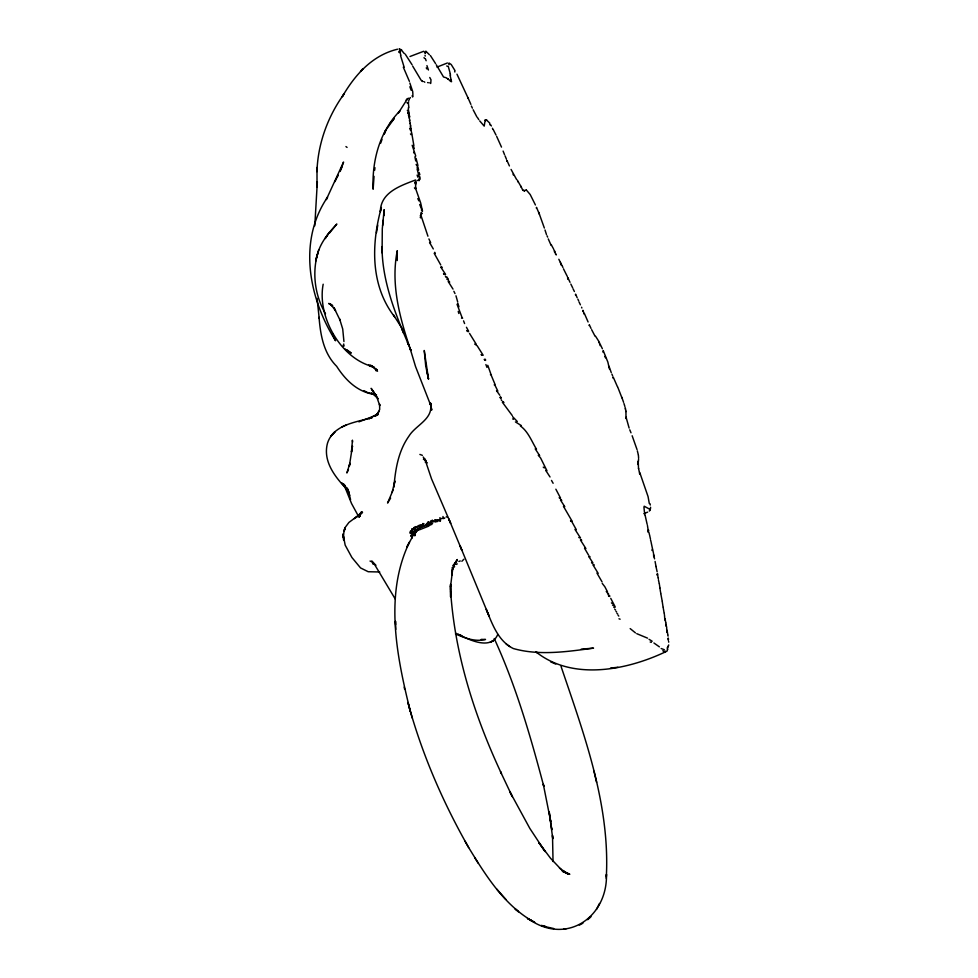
<?xml version="1.0" encoding="UTF-8"?>
<svg xmlns="http://www.w3.org/2000/svg" width="978" height="978" viewBox="0 0 978 978"><rect width="100%" height="100%" fill="white"/><g stroke="black" fill="none" stroke-linecap="round" stroke-linejoin="round"><path stroke-width="1.47" d="M638.414 461.249L638.414 460.577L638.084 461.738M471.372 106.027L472.411 108.142M397.251 260.551L397.276 250.661C390.503 284.635 399.892 318.278 410.699 350.295L410.149 348.657L415.54 366.542L431.225 406.616L430.32 403.095L431.726 410.088L430.393 402.985M317.141 167.409L316.97 171.651C317.813 143.925 327.691 116.688 343.853 94.218L342.263 96.736C354.782 75.061 372.178 55.245 397.594 49.193M352.471 440.357L351.432 451.995L352.496 446.005L349.305 466.249L349.928 463.242L346.872 472.973L348.474 469.623L347.911 470.296M647.962 532.118L648.39 529.77L648.732 531.017M412.692 66.137L421.115 80.22L422.679 81.406M643.927 507.154L644.331 511.017M317.337 181.822L314.794 225.808M637.363 450.907L638.316 454.794M415.112 534.306L414.904 531.335L416.005 531.604L415.491 533.047L414.904 531.335M316.884 186.945L317.031 184.084M450.846 80.11L450.43 81.504M316.994 170.771L317.019 184.414L317.337 181.945M606.238 878.244L606.458 874.295C607.595 916.618 567.533 945.066 530.027 919.968L534.709 922.266L527.472 918.525L531.787 920.775C503.499 904.1 485.32 874.809 468.572 847.4C442.655 801.777 421.567 753.207 407.936 702.473L412.276 718.109M343.938 341.554L342.716 328.999L339.647 319.024L340.161 320.393L333.975 307.691L335.552 310.674L330.613 304.195L332.703 306.114L328.694 303.412L332.557 305.491M667.424 648.573L667.436 649.392M374.036 176.333L373.131 189.219C371.848 160.808 379.586 131.614 399.819 111.003L398.388 112.996L407.423 98.864M553.035 861.52L552.509 835.469L552.766 838.745L549.196 811.887L550.7 821.447L543.303 784.209L543.792 786.361C530.492 736.128 515.981 685.81 494.232 638.512M408.339 103.216L408.877 107.494M384.195 215.551L384.146 209.634L382.288 228.84L382.092 252.874L382.019 246.603C382.056 281.065 395.234 313.816 408.694 344.977L407.435 342.166L411.017 350.479M359.745 515.748L359.965 513.45L359.611 515.553M374.684 170.233L374.941 167.666M606.348 876.398C610.027 803.94 583.915 733.965 561.03 666.36M520.822 186.92L520.895 186.248L522.875 190.417M666.042 624.343L665.859 625.981L666.067 624.869M415.357 533.976L413.572 532.594L414.904 535.357L413.572 532.594L410.088 531.824M650.541 540.064L650.932 541.237M343.889 346.2L343.999 345.344M648.365 531.36L647.424 525.406M382.594 225.661L383.339 220.001M666.751 630.602L666.666 627.216M657.424 574.318L657.289 575.272L657.436 573.536L658.084 577.631M651.984 550.48L652.13 549.514M667.13 631.189L666.972 632.24L667.094 630.248L667.766 634.6M414.819 535.834L414.941 535.015M417.19 180.417L418.242 180.429M668.157 640.113L668.133 638.231M343.743 343.987L343.095 346.224M410.418 97.604L409.562 98.533M415.589 179.964C400.577 185.722 380.54 192.287 380.344 211.627L381.359 207.47C371.261 243.84 370.271 285.539 394.562 316.738L393.523 315.014L402.789 329.537M376.481 232.642L377.765 225.172M452.655 569.453L450.565 586.36L450.577 584.172L450.626 596.983L450.503 585.883L450.601 590.357M658.463 580.088L659.16 583.206M341.029 169.414L343.559 162.042L326.273 199.61L327.544 197.165C297.654 241.089 308.828 298.339 335.588 340.772L334.317 338.474M653.695 556.629L653.548 553.56M536.335 208.118L536.494 207.36L539.428 214.304M625.981 417.41L625.957 411.836M575.431 294.94L575.602 294.158L577.142 297.679M664.857 620.064L664.478 615.003M448.902 63.448L448.926 64.744M589.111 325.515L589.306 324.696L591.018 328.425M626.262 417.692L626.054 418.584L626.238 417.203L626.348 417.997M422.838 523.89L421.102 526.091L417.582 526.836M667.791 648.952L666.984 651.14C628.035 669.979 572.705 681.421 535.871 651.788L538.328 653.365L536.152 651.984M668.133 647.008L668.683 644.942M416.041 181.297L416.041 183.069L414.941 182.042L415.344 182.568M419.941 528.169L420.76 526.995L425.589 525.113L426.604 525.675L428.193 522.02L429.929 523.242L428.816 522.949L430.283 522.399L431.066 520.577M650.419 508.988L650.59 507.252M359.977 514.88L359.048 517.338L361.102 512.117L359.464 515.516L360.405 514.049M318.718 249.903L317.214 255.234C320.112 243.033 328.437 232.972 336.835 224.035L329.488 233.033M467.728 98.313L467.924 97.629L470.883 104.365M649.575 510.382L649.881 509.318L644.184 506.201M423.022 523.438L422.63 524.758L424.012 523.731M317.874 252.899C311.884 272.862 314.928 295.759 325.491 313.681M637.656 464.464L638.304 462.582L638.5 468.694M582.729 311.151L582.986 310.307L584.147 314.146M453.731 565.614L452.129 570.565L453.425 567.179M380.711 143.13L382.007 139.402M340.21 171.431L341.835 166.822M393.034 489.819L392.117 492.386L394.904 481.029L393.706 487.24L394.317 483.572L394.146 484.465C395.699 467.484 398.853 450.345 408.938 436.139C415.723 424.929 434.232 418.841 430.271 403.034M391.982 492.667L387.569 503.047L390.625 498.12M497.765 634.392C491.421 650.272 470.442 640.382 459.88 635.101M384.317 133.57L385.992 129.597L384.268 133.668M638.524 458.988L638.573 460.063M637.962 463.719L638.402 461.53M384.256 133.815L385.931 130.196M337.618 176.138L338.07 175.172L334.977 181.651M596.519 909.381L599.477 903.464M454.452 564.709L457.301 559.514L453.584 565.59M430.772 82.885L431.005 79.805L429.758 77.494M429.269 524.966L425.589 525.113L428.706 521.751M412.056 537.545L406.872 547.032L409.489 542.13C383.975 594.832 396.885 656.923 410.283 711.214L409.501 708.549M386.603 129.047L394.244 118.509M456.09 561.873L456.714 560.846L454.477 563.683M379.415 411.041L376.823 414.782L379.696 409.403L379.55 404.036L379.77 405.625L376.982 397.557L371.139 388.315L376.774 396.64L373.73 393.669L375.087 394.525C357.899 392.374 345.625 380.344 336.676 366.322C323.596 353.278 320.429 334.904 319.048 317.3M667.192 647.901L668.402 645.969M329.305 232.348L325.124 238.632L327.899 234.439M399.831 49.646L399.171 48.9M415.797 532.118L416.824 531.188L416.237 529.783L412.997 528.585L414.965 528.45M664.539 652.13L665.321 651.128M359.598 515.296L362.031 511.971L359.366 515.333L358.144 516.311L360.466 514.208L354.342 518.621L362.557 512.289L348.901 522.46L344.928 527.79L343.266 535.211L345.173 545.125L351.897 557.472L360.552 567.937L368.205 571.727L379.745 571.983M412.643 97.03L412.08 95.795M649.331 511.066L650.211 510.003M390.283 122.873L394.158 118.375M425.589 525.113L428.364 522.203M407.361 99.022L406.163 100.233L408.364 98.155M461.861 561.274L463.878 559.257M452.863 565.565L456.433 562.142M377.789 413.535L375.161 415.992L377.863 413.718L368.914 418.755L372.215 417.569C356.2 422.239 333.645 424.428 327.544 443.034C322.373 461.787 335.943 478.132 348.082 490.565L346.579 487.68L349.659 495.43L347.349 488.523L348.963 493.621L348.095 489.538M418.963 179.976L419.256 178.265M419.293 528.059L417.74 530.467L417.239 528.915L418.792 528.78M418.939 529.159L417.679 530.039L417.239 528.915M419.317 529.856L428.939 526.03M579.331 925.139L582.925 923.183M439.758 517.814L441.335 518.621L444.807 518.022M377.997 414.525L375.369 415.858L377.814 414.648M451.909 568.01L454.636 566.739M524.281 190.881L523.144 190.038M456.09 564.44L457.264 563.903M420.491 527.619L425.332 525.761M341.945 426.921L346.567 424.843M413.731 527.68L416.286 526.543M358.877 421.86L377.043 414.904M436.995 67.103L447.398 62.983M417.851 525.895L420.797 524.709M643.817 513.658L647.632 512.142M409.99 56.516L423.719 51.272M458.878 561.433L460.271 560.956M426.604 525.675L431.97 524.416M415.075 527.24L418.645 526.519M415.405 530.015L411.897 529.049L415.405 530.015L415.711 531.885M412.239 537.924L410.736 535.589L414.085 535.235L410.809 532.032M435.259 521.665L437.545 521.506L435.161 519.758L435.259 521.665L432.692 521.36M428.816 522.949L432.704 523.083M414.073 527.924L415.919 527.668M610.529 668.072L617.913 667.265M415.234 530.015L415.931 531.8L415.234 530.015L416.335 529.929M446.164 516.946L447.484 516.861M581.189 649.16L593.536 648.133C567.191 651.678 539.269 655.883 513.316 648.536C498.181 641.165 492.227 623.94 486.286 609.404L489.073 616.116L460.222 546.213L461.885 550.284M424.244 81.736L424.782 82.238M563.634 929.002L565.932 928.953M486.567 119.805L485.051 119.939M490.443 374.684L491.384 374.684M562.436 871.447L564.624 871.532M417.496 529.868L416.237 529.783L416.738 531.286M461.482 318.143L462.643 318.229M494.208 384.855L495.259 384.941L491.213 375.259M481.152 639.392L485.516 639.453C475.174 642.094 464.782 638.035 455.455 633.915M436.787 519.783L440.662 520.064L439.758 519.184M425.882 51.504L425.638 52.616L424.978 52.066M445.834 77.665L443.535 76.993L436.286 64.792M563.279 871.887L569.807 874.246L562.203 870.64M376.493 394.843L367.337 392.447L363.865 390.625M661.177 648.524L664.38 649.734M409.77 532.9L414.403 534.012M545.846 926.789L553.731 928.55M664.942 651.751L662.742 650.761M425.479 460.149L423.498 459.171L425.479 460.149L423.193 456.995M526.384 190.062L530.198 194.524L535.418 204.964M415.088 532.008L410.467 531.054L412.044 531.433M425.87 51.198L429.342 54.67M541.751 925.53L546.176 926.765L541.433 925.432M650.187 642.008L651.336 642.338M448.389 79.096L447.765 78.912L451.543 81.724L450.1 75.306M578.793 537.497L580.504 537.998L574.966 529.379M411.616 530.443L412.459 530.724M526.347 189.915L525.761 190.025M437.838 520.43L440.393 521.323M446.714 65.978L447.325 66.186M618.988 618.793L620.125 619.196M419.892 454.428L422.362 455.332M425.185 462.056L427.362 462.863M401.591 49.817L399.66 49.108M515.406 421.921L521.335 425.577M416.445 530.626L415.137 530.088L416.102 532.154M370.039 561.054L372.153 561.934M456.054 633.414L461.885 635.896L458.462 634.404M550.602 661.837L555.749 664.086M636.751 633.671L647.522 638.133M482.692 355.356L481.054 354.611L483.022 355.026L477.203 345.821L474.795 344.048L476.164 344.134L469.526 333.4M449.061 63.081L451.2 64.499L454.99 70.599M410.736 535.589L412.728 536.555M512.643 418.89L513.438 419.305M344.635 348.767L351.224 353.107L347.031 349.904M653.927 642.998L659.392 646.861M432.264 520.1L433.743 521.616M563.365 871.325L568.01 874.039L559.453 868.048M520.382 425.956C528.193 431.53 531.641 441.274 536.494 449.208L535.223 448.89L539.636 455.577L538.279 455.235L540.602 457.997L546.934 470.675L545.712 470.357L550.027 476.983M635.455 632.876L630.174 628.597M445.21 274.806L443.511 273.767L445.601 274.402L440.772 267.116L442.154 267.593L441.433 266.676M401.273 49.902L404.207 53.484M612.497 605.064L613.475 605.675M372.862 366.628L370.515 365.271L373.792 367.789L371.224 365.613M500.993 398.168L499.868 397.447L501.249 397.765L500.479 396.872M427.594 82.58L428.388 82.751M609.538 596.494L608.402 595.749L609.807 596.005L609.135 595.272M479.709 120.905L484.208 126.113L484.88 121.932M602.045 581.873L596.947 573.084M652.192 641.226L649.074 639.331M613.707 607.142L614.6 607.766M410.564 533.255L411.616 534M560.308 498.548L559.171 497.741L560.541 498.095L555.859 489.196M486.274 119.768L489.892 123.252M543.242 467.129L544.355 467.936M506.213 644.013L509.734 646.592M422.019 80.942L422.838 81.541M418.511 180.38L419.403 180.588M588.56 555.137L584.563 548.267L585.895 548.56L580.431 540.003L581.665 540.272L581.018 539.514M607.252 592.228L606.25 591.482L607.448 591.727L604.844 586.751L602.228 583.389M523.939 190.734L524.563 190.906M345.943 146.566L347.08 147.421M611.421 602.876L612.326 603.548M434.171 253.278L440.748 264.952M448.12 279.94L446.885 278.987L448.376 279.537L446.909 276.933M468.279 331.786L466.75 330.613L468.633 331.297L466.457 327.263M427.887 523.206L429.953 524.795M447.948 78.778L446.604 78.142M607.448 593.658L608.365 594.379M374.99 368.425L376.139 370.686L374.99 368.425L372.117 366.151L374.329 367.483L370.381 365.784L372.765 366.616C340.43 358.351 316.933 316.383 323.18 284.219M524.477 190.38L525.1 190.576M614.771 609.331L615.614 610.015M378.339 398.731L371.603 392.887M485.394 360.454L484.196 359.464L485.663 360.026L485.051 359.109M616.935 613.389L617.766 614.086M429.745 82.751L430.626 83.497M517.313 421.506L512.643 416.677M485.002 120.538L485.516 121.076L485.235 120.392M425.418 53.215L424.489 52.347L424.929 52.775M375.931 565.284L371.726 561.066L374.391 564.184L395.332 599.159M615.944 611.311L616.69 612.057M561.36 869.674L550.577 858.317L538.817 842.596L545.113 851.593L529.831 828.415L509.746 791.532L512.362 796.74L500.504 771.691L501.457 773.647C474.599 716.287 454.831 654.563 450.613 591.079M503.01 401.579L503.914 402.508L502.362 402.227L512.24 415.528M344.219 485.687L341.456 482.753L346.285 487.875M422.178 213.62L421.127 212.483L421.604 213.07M419.709 204.512L422.484 211.236L420.687 202.984L415.589 188.461M377.227 370.063L376.2 368.95L377.532 371.273M505.895 899.43L496.8 889.136M618.072 615.284L618.781 616.079M607.949 593.133L608.585 593.866M589.392 556.176L590.015 556.91L588.817 556.616L592.925 562.876M593.548 564.379L594.172 565.113L592.937 564.819L598.169 573.34M424.953 459.526L426.176 460.993M421.384 210.038L421.946 210.722M501.139 399.721L501.787 400.552M591.568 562.558L592.24 563.426M410.479 133.888L411.09 134.671M445.43 276.432L446.188 277.41M414.843 532.961L413.841 531.677L415.137 533.792M424 57.641L424.586 58.435M405.185 54.059L412.093 64.792M595.602 336.298L598.768 341.273M553.12 483.291L551.506 480.418M448.254 66.357L450.076 72.971M398.621 51.761L399.207 52.58M561.103 499.587L561.714 500.443L560.504 500.088L564.771 506.665L563.462 506.323L572.142 521.274L570.529 520.871L571.885 521.775L576.311 529.697M430.381 55.514L435.577 63.594M448.939 281.077L449.672 282.153L448.181 281.493L453.01 289.109M370.369 365.356L371.224 366.64M372.178 389.819L375.601 394.953M517.973 181.297L520.736 186.126M346.848 489.465L343.192 483.743M420.821 214.916L427.936 236.211M414.782 183.143L415.247 183.852M407.337 110.367L407.85 111.15M418.107 169.536L417.056 167.018M406.97 102.494L407.361 103.118M474.697 857.633L478.303 863.342M413.608 152.262L414.244 153.289M553.524 248.962L553.915 249.598M426.249 67.885L426.909 68.949M477.545 117.629L478.78 119.634M420.21 217.214L420.626 217.911M416.115 164.451L416.738 165.465M454.99 293.547L453.865 291.273M493.205 129.499L496.005 135.05M456.958 74.169L467.741 97.311M415.736 160.954L414.892 156.773M358.559 516.408L351.554 503.56L343.877 484.501M499.807 395.259L496.531 390.699L497.839 391.078L495.223 385.772M420.919 213.644L421.31 214.316M407.753 112.922L408.254 113.79M413.229 145.771L414.269 148.534M417.105 168.962L419.11 176.663M465.1 841.288L468.658 847.571M414.476 187.776L414.953 188.644M553.12 248.167L551.213 244.586M511.066 169.426L516.531 179.402M412.166 145.245L415.748 156.064M410.662 128.851L412.044 134.438M433.303 248.95L429.574 242.544L430.687 242.703L428.914 238.913M509.404 165.93L507.044 160.636M577.888 299.17L578.658 300.833M604.807 356.469L605.529 357.814M409.403 81.357L403.303 67.164L404.183 67.262L400.528 55.55M435.161 519.758L436.102 521.531M409 117.776L410.002 120.331M368.889 364.672L369.708 366.212M558.841 259.268L561.641 265.062M344.28 484.416L345.662 487.081M490.858 124.988L491.372 125.979M615.248 606.983L610.737 598.353M602.387 348.755L599.245 342.312M476.922 117.005L473.144 109.768M434.758 252.287L435.357 253.473M591.641 329.684L595.089 336.285M517.313 180.123L517.985 181.835M409.403 120.514L410.369 123.228M410.222 126.052L411.225 128.766M417.789 198.607L418.877 200.832M612.607 375.748L611.898 374.122M554.465 250.71L555.223 252.3M420.32 215.527L420.76 216.456M561.971 265.417L562.949 267.471M613.267 377.202L617.375 386.567M574.404 291.53L573.132 288.95M496.665 136.407L501.494 147.103M547.032 235.808L547.656 237.128M567.252 276.358L563.462 268.803M457.044 304.268L462.007 317.398M409.623 128.301L410.564 130.343M505.088 155.905L506.445 159.218M461.616 549.636L448.743 518.768M588.096 321.97L584.343 313.376M503.108 151.089L504.538 154.646M603.206 350.564L607.864 362.104L609.404 368.926M572.68 287.825L570.834 284.072M448.914 519.404L450.675 523.377L431.518 478.829L424.843 458.988M580.419 304.83L579.062 302.031M570.015 282.324L567.802 277.495M629.771 429.794L631.006 432.802M409.88 123.424L410.882 126.04M409.843 83.008L412.802 91.81M489.721 124.206L490.002 124.903M487.777 365.307L490.809 373.889M399.489 50.269L400.858 55.245M632.143 435.748L637.045 449.611M403.596 333.217L401.995 329.097L402.288 329.855M332.386 333.498L333.828 337.227M485.895 364.574L486.983 367.422M463.56 320.857L464.587 323.547M538.682 212.238L544.355 228.045M425.393 58.766L426.139 60.734M629.123 428.058L626.336 418.132M409.868 86.749L411.151 90.257M417.117 175.099L417.887 177.214M416.249 188.461L415.442 186.126M609.001 366.261L611.262 372.594M621.8 397.276L623.585 402.3M492.447 128.228L492.716 128.998M426.934 65.599L428.437 70.013M617.619 386.775L621.935 397.85M400.075 50.526L400.503 51.761M581.592 307.226L581.861 308.033M417.484 165.783L418.67 170.038M430.283 522.399L430.528 523.12M546.47 234.524L545.003 229.989M412.826 92.776L412.899 96.333M455.968 295.808L457.68 301.884M623.952 403.535L624.844 406.335M442.961 516.494L443.645 518.633M639.685 472.337L648.059 496.579L649.306 503.523M450.063 73.692L450.552 75.233M419.134 172.446L419.855 174.72M457.838 303.217L458.939 306.811M408.291 108.986L409.171 113.68L408.07 112.421L409.758 116.614L408.425 115.062L409.55 117.702M417.899 165.319L416.078 158.424M409.207 98.619L409.403 99.267M431.09 521.531L431.604 523.254M458.23 311.407L458.816 313.486M413.89 145.71L412.129 135.404M428.511 379.048L425.723 366.029L424.244 350.479L428.511 379.048L426.64 370.222M408.388 102.103L408.596 102.886M415.638 183.289L415.894 184.267M560.406 262.349L561.079 264.952M348.082 489.856L350.576 499.599M648.964 532.484L649.502 534.868M454.684 71.272L454.88 72.03M408.743 100.233L408.926 100.942M638.573 468.254L639.685 474.085M651.103 542.215L652.509 548.854M554.697 252.52L554.245 250.649M653.438 553.035L652.656 549.33M593.964 771.177L596.58 782.327M555.382 253.326L555.602 254.28M665.126 618.903L665.651 622.24M625.089 407.435L625.492 409.183M645.211 515.663L647.13 524.294M666.348 625.786L666.531 626.641M404.183 687.143L404.647 689.27M625.407 408.657L625.749 410.467M650.48 539.086L649.624 535.259M656.299 567.961L657.13 571.739M425.027 55.233L425.21 56.113M359.439 514.073L359.892 516.36L359.867 514.416M659.93 588.071L660.529 592.118M655.089 561.458L655.908 565.944M612.851 377.227L613.01 378.07M654.355 557.851L654.551 558.866M656.055 566.445L656.262 567.509M658.218 578.059L658.414 579.098M664.209 613.377L664.404 614.428M599.037 342.129L599.196 343.009M663.182 607.424L663.365 608.426M659.527 585.284L659.918 587.876M667.901 635.113L668.072 636.14M408.376 107.629L408.535 108.558M660.651 592.595L660.822 593.536M665.737 622.35L665.994 623.854M644.416 511.518L645.064 515.198M650.064 503.768L650.272 505.051M513.132 174.108L513.279 174.94M556.079 254.17L556.213 254.989M319.207 318.449L317.08 298.388M430.32 402.765L430.662 404.892L430.308 402.679M352.324 440.393L352.593 442.08M663.426 608.976L664.074 612.754M653.842 554.954L654.209 557.387M660.884 594.062L662.143 600.908M625.822 410.821L625.944 411.567M550.406 820.297L551.836 829.747L551.506 827.584M668.597 641.336L668.707 642.179M659.306 583.658L659.453 584.758M668.316 638.292L668.5 639.636M567.57 277.336L567.802 279.268M551.14 245.38L548.267 238.913M600.027 344.757L600.137 345.601M662.228 601.458L663.047 606.91M415.564 184.585L415.687 185.6M638.61 458.193L638.402 455.125M419.929 176.835L420.124 179.255M603.035 351.261L603.084 352.276M395.613 624.636L395.503 621.226L395.76 629.392M506.8 160.441L506.824 161.297M343.315 535.932L343.302 537.301L343.376 533.646L343.669 540.162L343.315 535.932M452.166 570.37L451.714 574.966L452.166 570.37M316.285 258.62L315.833 260.918L316.738 256.566L316.285 258.62M344.611 529.171L344.158 531.262L344.928 527.79L344.611 529.171M332.337 434.513L330.625 436.567L335.063 431.604L332.337 434.513M362.642 69.071L360.564 71.345L362.642 69.071M589.71 917.682L587.582 919.675L590.932 916.545L589.71 917.682M493.499 640.602L490.259 642.35L493.499 640.602M373.682 563.878L372.545 563.511L374.464 564.22L373.682 563.878M516.078 909.65L514.99 908.709L518.523 911.789L516.078 909.65"/></g></svg>
